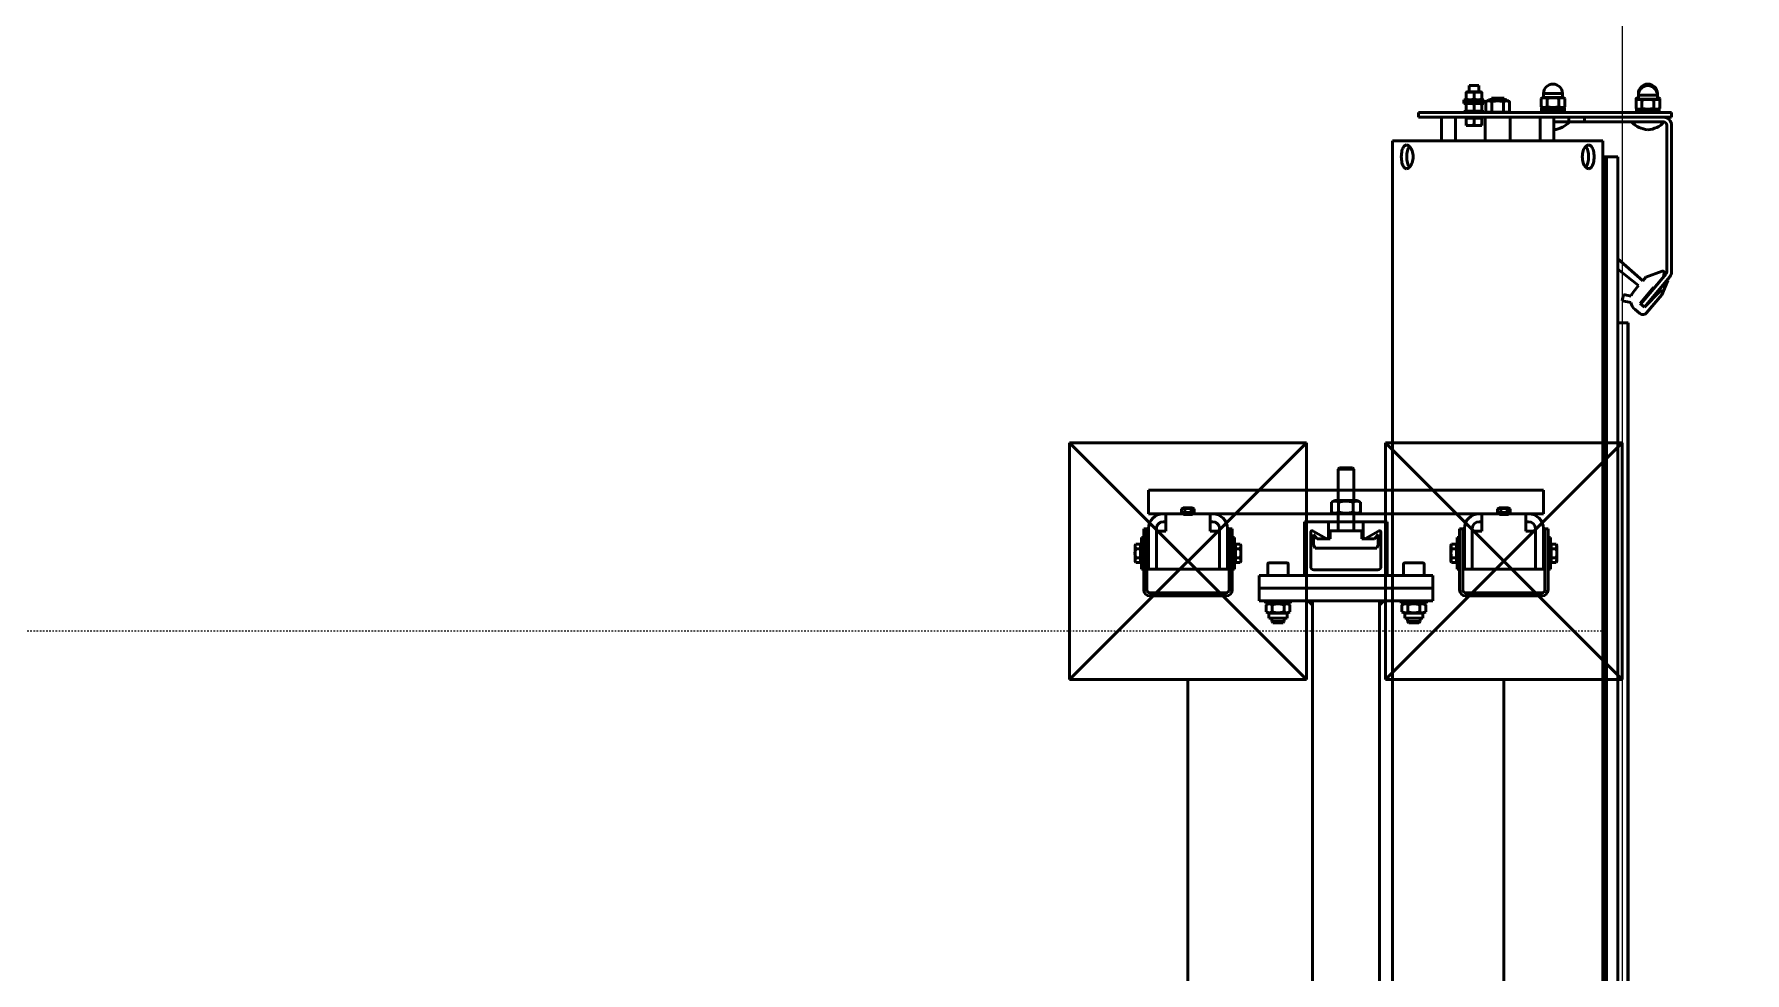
# Model space of a CAD drawing. Header units: metres. Extents: x -9891 to 773, y -8413 to 232.
# Drawn here: x -4164 to -4055.7, y -1251.6 to -1192.1 of the extents above; entities that cross this region are included whole.
import ezdxf

# ---------------------------------------------------------------- set-up
doc = ezdxf.new("R2010")
doc.units = ezdxf.units.M
doc.header["$LTSCALE"] = 0.01
doc.header["$MEASUREMENT"] = 0
doc.linetypes.add('AM_ISO09W050', pattern=[22.5, 12, -1.5, 3, -1.5, 3, -1.5])
doc.layers.get('0').update_dxf_attribs({"color": 30, "lineweight": 0})
for name, color, linetype, lineweight in [('shaft', 3, 'Continuous', 20), ('SSN_PBC-AM_0', 5, 'Continuous', 50), ('SSN_PBC-AM_11', 9, 'AM_ISO09W050', 18), ('SSN_Signalgeber-AM_0', 3, 'Continuous', 50), ('SSN_SLT-AM_0', 1, 'Continuous', 50)]:
    doc.layers.add(name, color=color, linetype=linetype, lineweight=lineweight)

# ---------------------------------------------------------------- blocks, each defined once
blk = doc.blocks.new('PBC_3190_20-017-10022_D')
at = {"layer": 'SSN_PBC-AM_11'}
blk.add_line((0, 800), (3200, 800), dxfattribs=at)
blk = doc.blocks.new('LS_Symbol')
at = {"layer": 'SSN_Signalgeber-AM_0'}
for p, q in [((0, 769), (0, -769)), ((-75, -919), (-75, -769)), ((-75, -769), (75, -769)), ((75, -769), (-75, -919)), ((75, -919), (-75, -769)), ((-75, -769), (75, -769)), ((75, -769), (75, -919)), ((-75, -919), (75, -919))]:
    blk.add_line(p, q, dxfattribs=at)
blk = doc.blocks.new('Signalgeber_31-011-00008_300_D')
at = {"layer": 'SSN_Signalgeber-AM_0'}
for p, q in [((-343.8, 133.1), (-343, 133.5)), ((-343.8, 133.1), (-343.8, 130)), ((-343.8, 130), (-342.3, 130)), ((-333, 133.5), (-343, 133.5)), ((-342.3, 130), (-333.6, 130)), ((-342.3, 130), (-342.3, 129.5)), ((-340.9, 133.1), (-340.9, 130)), ((-335.1, 133.1), (-335.1, 130)), ((-333.6, 130), (-332.2, 130)), ((-333.6, 130), (-333.6, 129.5)), ((-332.2, 133.1), (-333, 133.5)), ((-332.2, 133.1), (-332.2, 130)), ((-378, -125), (-378, 125)), ((-378, 125), (-363, 125)), ((-363, 125), (-363, -125)), ((-328, 125), (-353.7, 125)), ((-353.7, 120), (-328, 120)), ((-353.5, 128), (-314.8, 128)), ((-353.5, 126), (-353.5, 128)), ((-314.8, 126), (-353.5, 126)), ((-352, 114), (-352, 120)), ((-328, 129.5), (-348, 129.5)), ((-348, 129.5), (-348, 128)), ((-348, 128), (-328, 128)), ((-340.7, 129.5), (-342.3, 129.5)), ((-335.3, 129.5), (-340.7, 129.5)), ((-333.6, 129.5), (-335.3, 129.5)), ((-328, 128), (-328, 129.5)), ((-328, 75), (-328, 125)), ((-313, 75.8), (-313, 124.2)), ((-311, 124.2), (-311, 75.8)), ((-363, 115.7), (-363, 84.3)), ((-363, 114), (-352, 114)), ((-358, 114), (-358, 115.7)), ((-366.1, 104), (-366.7, 103)), ((-366.7, 103), (-366.7, 97.1)), ((-364.1, 104), (-366.1, 104)), ((-364.1, 102), (-366.1, 102)), ((-364.1, 98), (-366.1, 98)), ((-364.1, 104), (-363.5, 103)), ((-363.5, 96.5), (-363.5, 103.5)), ((-363, 103.5), (-363.5, 103.5)), ((-363, 103.3), (-363.5, 103.3)), ((-363.5, 103), (-363.5, 97.1)), ((-363, 102.8), (-363.5, 102.8)), ((-363, 102), (-363.5, 102)), ((-363, 101), (-363.5, 101)), ((-363, 100), (-363.5, 100)), ((-363, 99), (-363.5, 99)), ((-363, 98), (-363.5, 98)), ((-363, 96.5), (-363, 103.5)), ((-363, 101.6), (-362.6, 102)), ((-363, 101.6), (-363, 98.4)), ((-362.6, 98), (-363, 98.4)), ((-362.6, 102), (-362.6, 98)), ((-361.7, 102), (-362.6, 102)), ((-361.7, 98), (-362.6, 98)), ((-366.1, 96), (-366.7, 97.1)), ((-364.1, 96), (-366.1, 96)), ((-364.1, 96), (-363.5, 97.1)), ((-363, 97.2), (-363.5, 97.2)), ((-363, 96.7), (-363.5, 96.7)), ((-363, 96.5), (-363.5, 96.5)), ((-363, 86), (-352, 86)), ((-358, 84.3), (-358, 86)), ((-328, 80), (-353.7, 80)), ((-352, 86), (-352, 80)), ((-353.7, 75), (-328, 75)), ((-353.5, 74), (-314.8, 74)), ((-353.5, 72), (-353.5, 74)), ((-314.8, 72), (-353.5, 72)), ((-348, 70.5), (-348, 72)), ((-348, 72), (-328, 72)), ((-328, 70.5), (-348, 70.5)), ((-343.8, 66.9), (-343.8, 70)), ((-343.8, 70), (-342.3, 70)), ((-343.8, 66.9), (-343, 66.5)), ((-333, 66.5), (-343, 66.5)), ((-340.7, 70.5), (-342.3, 70.5)), ((-342.3, 70), (-342.3, 70.5)), ((-342.3, 70), (-333.6, 70)), ((-340.9, 66.9), (-340.9, 70)), ((-335.3, 70.5), (-340.7, 70.5)), ((-333.6, 70.5), (-335.3, 70.5)), ((-335.1, 66.9), (-335.1, 70)), ((-333.6, 70), (-333.6, 70.5)), ((-333.6, 70), (-332.2, 70)), ((-332.2, 66.9), (-333, 66.5)), ((-332.2, 66.9), (-332.2, 70)), ((-328, 72), (-328, 70.5)), ((-324, -55), (-324, 55)), ((-316, 55), (-324, 55)), ((-316, 55), (-316, -55)), ((-316, 55), (-308, 55)), ((-316, 55), (-316, -55)), ((-308, -55), (-308, 55)), ((-8, -55), (-8, 55)), ((-8, 55), (0, 55)), ((0, -55), (0, 55)), ((-332, 37.3), (-332, 48.7)), ((-331.2, 49.5), (-324, 49.5)), ((-324, 36.5), (-324, 49.5)), ((-308, 51), (-308, 35)), ((-306.4, 51), (-308, 51)), ((-306.4, 48.8), (-306.4, 51)), ((-305.4, 50.5), (-306.4, 48.8)), ((-306.4, 48.8), (-306.4, 37.2)), ((-305.4, 50.5), (-300.9, 50.5)), ((-305.4, 46.8), (-300.9, 46.8)), ((-300.9, 50.5), (-300, 48.8)), ((-296.9, 48.8), (-300, 48.8)), ((-300, 48.8), (-300, 37.2)), ((-296.9, 48.8), (-296.9, 37.2)), ((-296.9, 47), (-294.8, 47)), ((-294.8, 47), (-294.8, 39)), ((-294, 46.2), (-294.8, 47)), ((-294, 46.2), (-294, 39.8)), ((-24, 43.2), (-23.2, 44)), ((-23.2, 44), (-23.2, 36)), ((-19.1, 44), (-23.2, 44)), ((-19.1, 45.8), (-16, 45.8)), ((-19.1, 45.8), (-19.1, 34.2)), ((-15.1, 47.5), (-16, 45.8)), ((-16, 45.8), (-16, 34.2)), ((-10.6, 47.5), (-15.1, 47.5)), ((-10.6, 43.8), (-15.1, 43.8)), ((-10.6, 47.5), (-9.6, 45.8)), ((-9.6, 45.8), (-9.6, 48)), ((-9.6, 48), (-8, 48)), ((-9.6, 45.8), (-9.6, 34.2)), ((-8, 48), (-8, 32)), ((1, 44), (0, 44)), ((4.7, 47.6), (1, 44)), ((1, 44), (1, 36)), ((4.7, 47.6), (4.7, 32.4)), ((4.7, 47.6), (6, 47.6)), ((6, 47.6), (6, 32.4)), ((-331.2, 36.5), (-324, 36.5)), ((-308, 35), (-306.4, 35)), ((-306.4, 35), (-306.4, 37.2)), ((-305.4, 35.5), (-306.4, 37.2)), ((-305.4, 39.2), (-300.9, 39.2)), ((-305.4, 35.5), (-300.9, 35.5)), ((-300.9, 35.5), (-300, 37.2)), ((-296.9, 37.2), (-300, 37.2)), ((-296.9, 39), (-294.8, 39)), ((-294.8, 39), (-294, 39.8)), ((-24, 43.2), (-24, 36.8)), ((-23.2, 36), (-24, 36.8)), ((-19.1, 36), (-23.2, 36)), ((-19.1, 34.2), (-16, 34.2)), ((-15.1, 32.5), (-16, 34.2)), ((-10.6, 36.2), (-15.1, 36.2)), ((-10.6, 32.5), (-15.1, 32.5)), ((-10.6, 32.5), (-9.6, 34.2)), ((-9.6, 32), (-9.6, 34.2)), ((1, 36), (0, 36)), ((4.7, 32.4), (1, 36)), ((-358, 25), (-363, 25)), ((-363, 25), (-363, -25)), ((-324, 26.3), (-358, 26.3)), ((-358, 26.3), (-358, 11)), ((-358, -25), (-358, 25)), ((-351.3, 22.3), (-329.5, 22.3)), ((-8, 32), (-9.6, 32)), ((0, 24), (-8, 24)), ((6, 32.4), (4.7, 32.4)), ((-358, 11), (-348.2, 11)), ((-347.4, 12.5), (-352.1, 20.8)), ((-343.3, 20.5), (-350, 20.5)), ((-350, 20.5), (-347.2, 18.2)), ((-347.2, 18.2), (-347.2, 10)), ((-341.2, 19.5), (-343.3, 20.5)), ((-341.2, 19.5), (-341.2, 0)), ((-327.5, 20.3), (-327.5, -20.2)), ((-308, 21.2), (-8, 21.2)), ((-391.3, 5), (-392.2, 4.1)), ((-392.2, 4.1), (-392.2, -4.1)), ((-391.3, 5), (-391.3, -5)), ((-391.3, 5), (-371.4, 5)), ((-370.3, 9.2), (-371.4, 7.3)), ((-371.4, -7.3), (-371.4, 7.3)), ((-364.1, 9.2), (-370.3, 9.2)), ((-364.1, 4.6), (-370.3, 4.6)), ((-364.1, 9.2), (-363, 7.3)), ((-363, -7.3), (-363, 7.3)), ((-363, 5), (-352.2, 5)), ((-347.2, 10), (-352.2, 10)), ((-352.2, 10), (-352.2, 0)), ((-352.2, -10), (-352.2, 0)), ((-341.2, -19.5), (-341.2, 0)), ((-391.3, -5), (-392.2, -4.1)), ((-371.4, -5), (-391.3, -5)), ((-370.3, -9.2), (-371.4, -7.3)), ((-364.1, -4.6), (-370.3, -4.6)), ((-364.1, -9.2), (-370.3, -9.2)), ((-364.1, -9.2), (-363, -7.3)), ((-352.2, -5), (-363, -5)), ((-352.2, -10), (-347.2, -10)), ((-347.2, -18.2), (-347.2, -10)), ((-348.2, -11), (-358, -11)), ((-358, -11), (-358, -26.2)), ((-352.1, -20.7), (-347.4, -12.5)), ((-350, -20.5), (-347.2, -18.2)), ((-350, -20.5), (-343.3, -20.5)), ((-341.2, -19.5), (-343.3, -20.5)), ((-308, -21.2), (-8, -21.2)), ((-363, -25), (-358, -25)), ((-358, -26.2), (-324, -26.2)), ((-329.5, -22.2), (-351.3, -22.2)), ((-9.6, -34.2), (-9.6, -32)), ((-9.6, -32), (-8, -32)), ((-8, -24), (0, -24)), ((-8, -32), (-8, -48)), ((4.7, -32.4), (1, -36)), ((4.7, -32.4), (4.7, -47.6)), ((4.7, -32.4), (6, -32.4)), ((6, -32.4), (6, -47.6)), ((-332, -48.7), (-332, -37.3)), ((-331.2, -36.5), (-324, -36.5)), ((-324, -49.5), (-324, -36.5)), ((-308, -35), (-308, -51)), ((-306.4, -35), (-308, -35)), ((-306.4, -37.2), (-306.4, -35)), ((-305.4, -35.5), (-306.4, -37.2)), ((-306.4, -37.2), (-306.4, -48.8)), ((-305.4, -35.5), (-300.9, -35.5)), ((-305.4, -39.2), (-300.9, -39.2)), ((-300.9, -35.5), (-300, -37.2)), ((-296.9, -37.2), (-300, -37.2)), ((-300, -37.2), (-300, -48.8)), ((-296.9, -37.2), (-296.9, -48.8)), ((-296.9, -39), (-294.8, -39)), ((-294.8, -39), (-294.8, -47)), ((-294, -39.8), (-294.8, -39)), ((-294, -39.8), (-294, -46.2)), ((-24, -36.8), (-23.2, -36)), ((-24, -36.8), (-24, -43.2)), ((-23.2, -44), (-24, -43.2)), ((-23.2, -36), (-23.2, -44)), ((-19.1, -36), (-23.2, -36)), ((-19.1, -34.2), (-16, -34.2)), ((-19.1, -34.2), (-19.1, -45.8)), ((-15.1, -32.5), (-16, -34.2)), ((-16, -34.2), (-16, -45.8)), ((-10.6, -32.5), (-15.1, -32.5)), ((-10.6, -36.2), (-15.1, -36.2)), ((-10.6, -32.5), (-9.6, -34.2)), ((-9.6, -34.2), (-9.6, -45.8)), ((1, -36), (0, -36)), ((1, -36), (1, -44)), ((-331.2, -49.5), (-324, -49.5)), ((-308, -51), (-306.4, -51)), ((-306.4, -51), (-306.4, -48.8)), ((-305.4, -50.5), (-306.4, -48.8)), ((-305.4, -46.8), (-300.9, -46.8)), ((-305.4, -50.5), (-300.9, -50.5)), ((-300.9, -50.5), (-300, -48.8)), ((-296.9, -48.8), (-300, -48.8)), ((-296.9, -47), (-294.8, -47)), ((-294.8, -47), (-294, -46.2)), ((-19.1, -44), (-23.2, -44)), ((-19.1, -45.8), (-16, -45.8)), ((-15.1, -47.5), (-16, -45.8)), ((-10.6, -43.8), (-15.1, -43.8)), ((-10.6, -47.5), (-15.1, -47.5)), ((-10.6, -47.5), (-9.6, -45.8)), ((-9.6, -48), (-9.6, -45.8)), ((-8, -48), (-9.6, -48)), ((1, -44), (0, -44)), ((4.7, -47.6), (1, -44)), ((6, -47.6), (4.7, -47.6)), ((-316, -55), (-324, -55)), ((-316, -55), (-308, -55)), ((-8, -55), (0, -55)), ((-328, -75), (-353.7, -75)), ((-353.5, -72), (-314.8, -72)), ((-353.5, -74), (-353.5, -72)), ((-314.8, -74), (-353.5, -74)), ((-328, -70.5), (-348, -70.5)), ((-348, -70.5), (-348, -72)), ((-348, -72), (-328, -72)), ((-343.8, -66.9), (-343, -66.5)), ((-343.8, -66.9), (-343.8, -70)), ((-343.8, -70), (-342.3, -70)), ((-333, -66.5), (-343, -66.5)), ((-342.3, -70), (-333.6, -70)), ((-342.3, -70), (-342.3, -70.5)), ((-340.7, -70.5), (-342.3, -70.5)), ((-340.9, -66.9), (-340.9, -70)), ((-335.3, -70.5), (-340.7, -70.5)), ((-333.6, -70.5), (-335.3, -70.5)), ((-335.1, -66.9), (-335.1, -70)), ((-333.6, -70), (-332.2, -70)), ((-333.6, -70), (-333.6, -70.5)), ((-332.2, -66.9), (-333, -66.5)), ((-332.2, -66.9), (-332.2, -70)), ((-328, -72), (-328, -70.5)), ((-328, -125), (-328, -75)), ((-313, -124.2), (-313, -75.8)), ((-311, -75.8), (-311, -124.2)), ((-363, -84.3), (-363, -115.7)), ((-363, -86), (-352, -86)), ((-358, -86), (-358, -84.3)), ((-353.7, -80), (-328, -80)), ((-352, -86), (-352, -80)), ((-366.1, -96), (-366.7, -97)), ((-366.7, -97), (-366.7, -102.9)), ((-364.1, -96), (-366.1, -96)), ((-364.1, -96), (-363.5, -97)), ((-363.5, -103.5), (-363.5, -96.5)), ((-363, -96.5), (-363.5, -96.5)), ((-363, -96.7), (-363.5, -96.7)), ((-363.5, -97), (-363.5, -102.9)), ((-363, -97.2), (-363.5, -97.2)), ((-363, -103.5), (-363, -96.5)), ((-366.1, -104), (-366.7, -102.9)), ((-364.1, -98), (-366.1, -98)), ((-364.1, -102), (-366.1, -102)), ((-364.1, -104), (-366.1, -104)), ((-364.1, -104), (-363.5, -102.9)), ((-363, -98), (-363.5, -98)), ((-363, -99), (-363.5, -99)), ((-363, -100), (-363.5, -100)), ((-363, -101), (-363.5, -101)), ((-363, -102), (-363.5, -102)), ((-363, -102.8), (-363.5, -102.8)), ((-363, -103.3), (-363.5, -103.3)), ((-363, -103.5), (-363.5, -103.5)), ((-363, -98.4), (-362.6, -98)), ((-363, -98.4), (-363, -101.6)), ((-362.6, -102), (-363, -101.6)), ((-362.6, -98), (-362.6, -102)), ((-361.7, -98), (-362.6, -98)), ((-361.7, -102), (-362.6, -102)), ((-363, -114), (-352, -114)), ((-358, -115.7), (-358, -114)), ((-352, -114), (-352, -120)), ((-378, -125), (-363, -125)), ((-328, -120), (-353.7, -120)), ((-353.7, -125), (-328, -125)), ((-353.5, -126), (-314.8, -126)), ((-353.5, -128), (-353.5, -126)), ((-314.8, -128), (-353.5, -128)), ((-348, -129.5), (-348, -128)), ((-348, -128), (-328, -128)), ((-328, -129.5), (-348, -129.5)), ((-340.7, -129.5), (-342.3, -129.5)), ((-342.3, -130), (-342.3, -129.5)), ((-335.3, -129.5), (-340.7, -129.5)), ((-333.6, -129.5), (-335.3, -129.5)), ((-333.6, -130), (-333.6, -129.5)), ((-328, -128), (-328, -129.5)), ((-343.8, -133.1), (-343.8, -130)), ((-343.8, -130), (-342.3, -130)), ((-343.8, -133.1), (-343, -133.5)), ((-333, -133.5), (-343, -133.5)), ((-342.3, -130), (-333.6, -130)), ((-340.9, -133.1), (-340.9, -130)), ((-335.1, -133.1), (-335.1, -130)), ((-333.6, -130), (-332.2, -130)), ((-332.2, -133.1), (-333, -133.5)), ((-332.2, -133.1), (-332.2, -130))]:
    blk.add_line(p, q, dxfattribs=at)
for centre, radius, start, end in [((-342.3, 130.9), 2.55, 55.5531, 115.5531), ((-338, 124), 9.55, 72.3875, 107.6125), ((-333.7, 130.9), 2.55, 64.4469, 124.4469), ((-353.7, 115.7), 9.3, 90, 180), ((-353.7, 115.7), 4.3, 90, 180), ((-314.8, 124.2), 3.8, 0, 90), ((-314.8, 124.2), 1.8, 0, 90), ((-364.6, 103), 1.79, 154.4385, 214.4385), ((-359.7, 100), 6.68, 162.383, 197.617), ((-364.6, 97), 1.79, 145.5615, 205.5615), ((-365.6, 103), 1.79, 325.5615, 25.5615), ((-370.5, 100), 6.68, 342.383, 17.617), ((-365.6, 97), 1.79, 334.4385, 34.4385), ((-353.7, 84.3), 9.3, 180, 270), ((-353.7, 84.3), 4.3, 180, 270), ((-342.3, 69.1), 2.55, 244.4469, 304.4469), ((-338, 76), 9.55, 252.3875, 287.6125), ((-333.7, 69.1), 2.55, 235.5531, 295.5531), ((-314.8, 75.8), 1.8, 270, 0), ((-314.8, 75.8), 3.8, 270, 0), ((-331.2, 48.7), 0.8, 90, 180), ((-302.7, 48.6), 3.32, 154.4385, 214.4385), ((-293.6, 43), 12.4, 162.383, 197.617), ((-303.7, 48.6), 3.32, 325.5615, 25.5615), ((-312.8, 43), 12.4, 342.383, 17.617), ((-331.2, 37.3), 0.8, 180, 270), ((-302.7, 37.4), 3.32, 145.5615, 205.5615), ((-303.7, 37.4), 3.32, 334.4385, 34.4385), ((-351.3, 21.3), 1, 90, 210), ((-329.5, 20.3), 2, 0, 90), ((-348.2, 12), 1, 270, 30), ((-366.9, 6.9), 4.08, 154.4385, 214.4385), ((-355.7, 0), 15.3, 162.383, 197.617), ((-367.5, 6.9), 4.08, 325.5615, 25.5615), ((-378.7, 0), 15.3, 342.383, 17.617), ((-366.9, -6.9), 4.08, 145.5615, 205.5615), ((-367.5, -6.9), 4.08, 334.4385, 34.4385), ((-351.3, -21.2), 1, 150, 270), ((-348.2, -12), 1, 330, 90), ((-329.5, -20.2), 2, 270, 0), ((-331.2, -37.3), 0.8, 90, 180), ((-302.7, -37.4), 3.32, 154.4385, 214.4385), ((-293.6, -43), 12.4, 162.383, 197.617), ((-303.7, -37.4), 3.32, 325.5615, 25.5615), ((-312.8, -43), 12.4, 342.383, 17.617), ((-331.2, -48.7), 0.8, 180, 270), ((-302.7, -48.6), 3.32, 145.5615, 205.5615), ((-303.7, -48.6), 3.32, 334.4385, 34.4385), ((-353.7, -84.3), 9.3, 90, 180), ((-342.3, -69.1), 2.55, 55.5531, 115.5531), ((-338, -76), 9.55, 72.3875, 107.6125), ((-333.7, -69.1), 2.55, 64.4469, 124.4469), ((-314.8, -75.8), 3.8, 0, 90), ((-314.8, -75.8), 1.8, 0, 90), ((-353.7, -84.3), 4.3, 90, 180), ((-364.6, -97), 1.79, 154.4385, 214.4385), ((-365.6, -97), 1.79, 325.5615, 25.5615), ((-359.7, -100), 6.68, 162.383, 197.617), ((-364.6, -103), 1.79, 145.5615, 205.5615), ((-370.5, -100), 6.68, 342.383, 17.617), ((-365.6, -103), 1.79, 334.4385, 34.4385), ((-353.7, -115.7), 9.3, 180, 270), ((-353.7, -115.7), 4.3, 180, 270), ((-314.8, -124.2), 1.8, 270, 0), ((-314.8, -124.2), 3.8, 270, 0), ((-342.3, -130.9), 2.55, 244.4469, 304.4469), ((-338, -124), 9.55, 252.3875, 287.6125), ((-333.7, -130.9), 2.55, 235.5531, 295.5531)]:
    blk.add_arc(centre, radius, start, end, dxfattribs=at)
at = {"layer": 'SSN_Signalgeber-AM_0', "extrusion": (0, 0, -1)}
for centre, radius, start, end in [((12.3, 45.6), 3.32, 325.5615, 25.5615), ((3.2, 40), 12.4, 342.383, 17.617), ((13.3, 45.6), 3.32, 154.4385, 214.4385), ((22.4, 40), 12.4, 162.383, 197.617), ((12.3, 34.4), 3.32, 334.4385, 34.4385), ((13.3, 34.4), 3.32, 145.5615, 205.5615), ((12.3, -34.4), 3.32, 325.5615, 25.5615), ((3.2, -40), 12.4, 342.383, 17.617), ((13.3, -34.4), 3.32, 154.4385, 214.4385), ((22.4, -40), 12.4, 162.383, 197.617), ((12.3, -45.6), 3.32, 334.4385, 34.4385), ((13.3, -45.6), 3.32, 145.5615, 205.5615)]:
    blk.add_arc(centre, radius, start, end, dxfattribs=at)
at = {"layer": 'SSN_Signalgeber-AM_0'}
for points in [[(-308, 21.2), (-303.8, 21.2), (-308, 25.4)], [(-8, 21.2), (-8, 25.4), (-12.2, 21.2)], [(-308, -21.2), (-308, -25.4), (-303.8, -21.2)], [(-8, -21.2), (-12.2, -21.2), (-8, -25.4)]]:
    blk.add_solid(points, dxfattribs=at)
blk = doc.blocks.new('TOR DS')
at = {"layer": 'SSN_SLT-AM_0'}
for p, q in [((-1110.1, 135.5), (1110.1, 135.5)), ((1110.1, 135.5), (1110.1, 2.3)), ((1125.1, 13.9), (1125.1, 119)), ((1128.1, 119), (1125.1, 119)), ((1128.1, -41.2), (1128.1, 119)), ((1125.1, 104.5), (1110.1, 104.5)), ((1125.1, 95.7), (1110.1, 95.7)), ((1119.8, 88.7), (1119.9, 88.9)), ((1119.8, 88.7), (1119.8, 79.1)), ((1119.9, 88.9), (1124.6, 88.9)), ((1124.6, 78.9), (1124.6, 88.9)), ((1124.6, 88.4), (1125.1, 88.4)), ((1128.1, 90.3), (1128.8, 90.3)), ((1128.8, 90.3), (1128.8, 87.1)), ((1128.8, 90.3), (1128.8, 77.6)), ((1128.9, 88.9), (1128.8, 88.7)), ((1128.8, 79.1), (1128.8, 88.7)), ((1133.8, 88.9), (1128.9, 88.9)), ((1133.9, 90.3), (1133.8, 87.1)), ((1133.8, 88.7), (1133.8, 88.9)), ((1133.8, 79.1), (1133.8, 88.7)), ((1133.9, 90.3), (1133.9, 77.6)), ((1134.6, 90.3), (1133.9, 90.3)), ((1134.6, 90.3), (1134.6, 77.6)), ((1134.7, 90.3), (1134.6, 87.1)), ((1134.7, 90.3), (1134.7, 77.6)), ((1135.4, 90.3), (1134.7, 90.3)), ((1135.4, 90.3), (1135.4, 77.6)), ((1135.4, 90.3), (1135.4, 77.6)), ((1135.4, 90.3), (1135.4, 87.1)), ((1136.1, 90.3), (1135.4, 90.3)), ((1136.1, 90.3), (1136.1, 77.6)), ((1136.2, 88.9), (1136.1, 88.7)), ((1141, 88.9), (1136.2, 88.9)), ((1141.1, 88.7), (1141, 88.9)), ((1141.1, 79.1), (1141.1, 88.7)), ((1141.1, 86.9), (1145.1, 86.9)), ((1145.1, 86.9), (1145.1, 80.9)), ((1125.1, 76.8), (1110.1, 76.8)), ((1119.8, 79.1), (1119.9, 78.9)), ((1124.6, 78.9), (1119.9, 78.9)), ((1120.1, 83.9), (1124.6, 83.9)), ((1124.6, 79.5), (1125.1, 79.5)), ((1128.1, 77.6), (1128.8, 77.6)), ((1128.1, 74.9), (1128.6, 76.4)), ((1135, 76.4), (1128.6, 76.4)), ((1128.8, 77.6), (1128.8, 80.7)), ((1128.9, 78.9), (1128.8, 79.1)), ((1133.8, 78.9), (1128.9, 78.9)), ((1133.5, 83.9), (1129.2, 83.9)), ((1133.9, 77.6), (1133.8, 80.7)), ((1133.8, 79.1), (1133.8, 78.9)), ((1134.6, 77.6), (1133.9, 77.6)), ((1134.7, 77.6), (1134.6, 80.7)), ((1135.4, 77.6), (1134.7, 77.6)), ((1135, 76.4), (1135.4, 75.4)), ((1135.4, 77.6), (1135.4, 80.7)), ((1136.1, 77.6), (1135.4, 77.6)), ((1136.2, 78.9), (1136.1, 79.1)), ((1141, 78.9), (1136.2, 78.9)), ((1140.7, 83.9), (1136.5, 83.9)), ((1141.1, 79.1), (1141, 78.9)), ((1141.1, 80.9), (1145.1, 80.9)), ((1128.6, 72.8), (1128.6, 72.7)), ((1135, 72.7), (1128.6, 72.7)), ((1135, 65.2), (1128.6, 65.2)), ((1135.4, 75.4), (1135.4, 62.4)), ((1136.1, 74.7), (1136.1, 63.1)), ((1136.1, 72.9), (1137.1, 72.9)), ((1137.1, 72.9), (1137.1, 64.9)), ((1125.1, 61), (1110.1, 61)), ((1128.1, 62.9), (1128.6, 61.4)), ((1135, 61.4), (1128.6, 61.4)), ((1135, 61.4), (1135.4, 62.4)), ((1136.1, 64.9), (1137.1, 64.9)), ((1125.1, 42.1), (1110.1, 42.1)), ((1125.1, 33.4), (1110.1, 33.4)), ((1122.1, 33.4), (1122.1, -36.2)), ((1128.1, 37.9), (1129.1, 37.9)), ((1129.1, 26.7), (1129.1, 41.1)), ((1131.1, 41.1), (1129.1, 41.1)), ((1131.6, 41.4), (1131.1, 39.9)), ((1131.1, 26.7), (1131.1, 41.1)), ((1131.6, 41.4), (1137, 41.4)), ((1131.6, 37.6), (1137, 37.6)), ((1137.6, 39.9), (1137, 41.4)), ((1137, 37.6), (1137.1, 37.8)), ((1137.6, 27.9), (1137.6, 39.9)), ((1140.1, 39.9), (1137.6, 39.9)), ((1140.1, 27.9), (1140.1, 39.9)), ((1122.1, 23.9), (1125.1, 23.9)), ((1128.1, 29.9), (1129.1, 29.9)), ((1131.1, 26.7), (1129.1, 26.7)), ((1131.6, 26.4), (1131.1, 27.9)), ((1131.6, 30), (1131.6, 30.1)), ((1131.6, 30.1), (1137, 30.1)), ((1131.6, 26.4), (1137, 26.4)), ((1137.6, 27.9), (1137, 26.4)), ((1140.1, 27.9), (1137.6, 27.9)), ((1122.1, 13.9), (1125.1, 13.9)), ((1125.1, -36.2), (1125.1, 13.9)), ((-1110.1, 2.3), (1110.1, 2.3)), ((-1100.1, 1.6), (1100.1, 1.6)), ((1100.1, 2.3), (1100.1, 1.6)), ((1100.1, 1.6), (1100.1, -7.2)), ((1100.1, 0), (-1100.1, 0)), ((1100.1, -7.2), (-1100.1, -7.2)), ((994.9, -13.7), (994.9, -7.2)), ((1007.9, -15.4), (1008.8, -10)), ((1008.8, -10), (1012.8, -10.7)), ((1012.8, -10.7), (1011.9, -15.6)), ((1018.5, -20.3), (1029, -7.2)), ((1035.4, -7.2), (1021.5, -22.9)), ((994.9, -13.6), (-994.9, -13.6)), ((994.9, -13.7), (-994.9, -13.7)), ((1000.8, -21.2), (1003.4, -18.1)), ((1004.9, -24), (1007.2, -21.3)), ((1007.2, -21.3), (1017.2, -29.7)), ((1014.6, -17.1), (1018.5, -20.3)), ((1130.5, -18.9), (1128.1, -18.9)), ((1130.6, -18.7), (1130.1, -20.2)), ((1130.1, -33.4), (1130.1, -18.9)), ((1130.6, -18.7), (1137, -18.7)), ((1136.6, -20.2), (1136, -18.7)), ((1136.6, -32.2), (1136.6, -20.2)), ((1139.1, -20.2), (1136.6, -20.2)), ((1137.6, -20.2), (1137, -18.7)), ((1137.6, -20.2), (1137.6, -20.2)), ((1140.1, -20.2), (1137.6, -20.2)), ((1139.1, -32.2), (1139.1, -20.2)), ((1140.1, -20.3), (1140.1, -20.2)), ((1012.7, -35), (1001.2, -25.4)), ((1014.9, -34), (1004.9, -24)), ((1004.9, -24), (1024.1, -40)), ((1006.9, -21.7), (1026, -37.7)), ((1017.2, -29.7), (1016.8, -30.1)), ((1021.5, -22.9), (1023.8, -24.8)), ((1023.8, -24.8), (1027.6, -35.2)), ((1130.6, -33.7), (1130.1, -32.2)), ((1130.6, -22.4), (1136, -22.4)), ((1130.6, -30.1), (1130.6, -29.9)), ((1130.6, -29.9), (1136, -29.9)), ((1136, -22.4), (1136.1, -22.3)), ((1136.1, -30.1), (1136, -29.9)), ((1136.6, -32.2), (1136, -33.7)), ((1139.1, -32.2), (1136.6, -32.2)), ((1137.6, -32.2), (1137, -33.7)), ((1137.6, -32.2), (1137.6, -32.2)), ((1140.1, -32.2), (1137.6, -32.2)), ((1140.1, -32.2), (1140.1, -32.1)), ((1021.8, -38.8), (1012.7, -35)), ((1016.1, -33.9), (1016.1, -33.9)), ((1017, -34.1), (1016.1, -33.9)), ((1024, -36), (1026.5, -36.5)), ((1027.3, -38.2), (1120.1, -38.2)), ((1027.3, -41.2), (1120.1, -41.2)), ((1125.1, -41.2), (1125.1, -36.2)), ((1128.1, -41.2), (1125.1, -41.2)), ((1130.5, -33.4), (1128.1, -33.4)), ((1130.6, -33.7), (1137, -33.7))]:
    blk.add_line(p, q, dxfattribs=at)
for points in [[(1092.5, 126.6), (1092.6, 127.1), (1092.8, 127.5), (1093.1, 127.9), (1093.5, 128.3), (1094.1, 128.7), (1094.7, 129), (1095.5, 129.3), (1096.3, 129.5), (1097.2, 129.7), (1098.1, 129.8), (1099.1, 129.9), (1100, 130), (1101, 129.9), (1102, 129.8), (1102.9, 129.7), (1103.8, 129.5), (1104.6, 129.3), (1105.3, 129), (1106, 128.7), (1106.6, 128.3), (1107, 127.9), (1107.3, 127.5), (1107.5, 127.1), (1107.6, 126.6)], [(1097.2, 122.8), (1096.3, 123), (1095.5, 123.4), (1094.8, 123.7), (1094.1, 124.1), (1093.5, 124.6), (1093.1, 125.1), (1092.8, 125.6), (1092.6, 126.1), (1092.5, 126.6)], [(1097.2, 126.2), (1096.3, 126.1), (1095.5, 125.8), (1094.7, 125.6), (1094.1, 125.2), (1093.5, 124.9), (1093.4, 124.8)], [(1102.9, 126.2), (1102, 126.4), (1101, 126.4), (1100, 126.5), (1099.1, 126.4), (1098.1, 126.4), (1097.2, 126.2)], [(1102.9, 122.8), (1102, 122.6), (1101, 122.5), (1100.1, 122.4), (1099.1, 122.5), (1098.1, 122.6), (1097.2, 122.8)], [(1107.6, 126.6), (1107.5, 126.1), (1107.3, 125.6), (1107, 125.1), (1106.6, 124.6), (1106, 124.1), (1105.4, 123.7), (1104.6, 123.4), (1103.8, 123), (1102.9, 122.8)], [(1106.7, 124.7), (1106.6, 124.9), (1106, 125.2), (1105.3, 125.6), (1104.6, 125.8), (1103.8, 126.1), (1102.9, 126.2)], [(1120.1, 88.9), (1120.1, 88.7), (1120.1, 88.5), (1120, 88.3), (1120, 88.1), (1120, 87.9), (1119.9, 87.7), (1119.9, 87.5), (1119.9, 87.3), (1119.9, 87.1), (1119.9, 86.8), (1119.9, 86.6), (1119.9, 86.4), (1119.9, 86.2), (1119.9, 86), (1119.9, 85.8), (1119.9, 85.6), (1119.9, 85.4), (1119.9, 85.2), (1120, 85), (1120, 84.8), (1120, 84.6), (1120.1, 84.4), (1120.1, 84.1), (1120.1, 83.9)], [(1129.2, 83.9), (1129.2, 84.1), (1129.1, 84.3), (1129.1, 84.5), (1129.1, 84.7), (1129, 84.9), (1129, 85.1), (1129, 85.2), (1129, 85.4), (1129, 85.6), (1128.9, 85.8), (1128.9, 86), (1128.9, 86.2), (1128.9, 86.3), (1128.9, 86.5), (1128.9, 86.7), (1128.9, 86.9), (1128.9, 87.1), (1129, 87.3), (1129, 87.4), (1129, 87.6), (1129, 87.8), (1129, 88), (1129.1, 88.2), (1129.1, 88.4), (1129.1, 88.6), (1129.2, 88.7), (1129.2, 88.9)], [(1133.5, 83.9), (1133.5, 84.1), (1133.6, 84.3), (1133.6, 84.5), (1133.6, 84.7), (1133.6, 84.9), (1133.7, 85.1), (1133.7, 85.2), (1133.7, 85.4), (1133.7, 85.6), (1133.7, 85.8), (1133.7, 86), (1133.8, 86.2), (1133.8, 86.3), (1133.8, 86.5), (1133.8, 86.7), (1133.7, 86.9), (1133.7, 87.1), (1133.7, 87.3), (1133.7, 87.4), (1133.7, 87.6), (1133.7, 87.8), (1133.6, 88), (1133.6, 88.2), (1133.6, 88.4), (1133.6, 88.6), (1133.5, 88.7), (1133.5, 88.9)], [(1136.5, 83.9), (1136.4, 84.1), (1136.4, 84.3), (1136.4, 84.5), (1136.3, 84.7), (1136.3, 84.9), (1136.3, 85.1), (1136.3, 85.2), (1136.2, 85.4), (1136.2, 85.6), (1136.2, 85.8), (1136.2, 86), (1136.2, 86.2), (1136.2, 86.3), (1136.2, 86.5), (1136.2, 86.7), (1136.2, 86.9), (1136.2, 87.1), (1136.2, 87.3), (1136.2, 87.4), (1136.3, 87.6), (1136.3, 87.8), (1136.3, 88), (1136.3, 88.2), (1136.4, 88.4), (1136.4, 88.6), (1136.4, 88.7), (1136.5, 88.9)], [(1140.7, 83.9), (1140.8, 84.1), (1140.8, 84.3), (1140.9, 84.5), (1140.9, 84.7), (1140.9, 84.9), (1140.9, 85.1), (1141, 85.2), (1141, 85.4), (1141, 85.6), (1141, 85.8), (1141, 86), (1141, 86.2), (1141, 86.3), (1141, 86.5), (1141, 86.7), (1141, 86.9), (1141, 87.1), (1141, 87.3), (1141, 87.4), (1141, 87.6), (1140.9, 87.8), (1140.9, 88), (1140.9, 88.2), (1140.9, 88.4), (1140.8, 88.6), (1140.8, 88.7), (1140.7, 88.9)], [(1120.1, 83.9), (1120.1, 83.7), (1120.1, 83.5), (1120, 83.3), (1120, 83.1), (1120, 82.9), (1119.9, 82.7), (1119.9, 82.5), (1119.9, 82.3), (1119.9, 82), (1119.9, 81.8), (1119.9, 81.6), (1119.9, 81.4), (1119.9, 81.2), (1119.9, 81), (1119.9, 80.8), (1119.9, 80.6), (1119.9, 80.4), (1119.9, 80.2), (1120, 80), (1120, 79.8), (1120, 79.6), (1120.1, 79.4), (1120.1, 79.1), (1120.1, 78.9)], [(1128.6, 76.4), (1128.6, 76.3), (1128.5, 76.1), (1128.5, 76), (1128.4, 75.9), (1128.4, 75.7), (1128.4, 75.6), (1128.3, 75.4), (1128.3, 75.3), (1128.3, 75.2), (1128.3, 75), (1128.3, 74.9), (1128.3, 74.8), (1128.3, 74.6), (1128.3, 74.5), (1128.3, 74.3), (1128.3, 74.2), (1128.3, 74.1), (1128.3, 73.9), (1128.3, 73.8), (1128.3, 73.7), (1128.4, 73.5), (1128.4, 73.4), (1128.4, 73.2), (1128.5, 73.1), (1128.5, 73), (1128.6, 72.8)], [(1129.2, 78.9), (1129.2, 79.1), (1129.1, 79.3), (1129.1, 79.5), (1129.1, 79.7), (1129, 79.9), (1129, 80), (1129, 80.2), (1129, 80.4), (1129, 80.6), (1128.9, 80.8), (1128.9, 81), (1128.9, 81.1), (1128.9, 81.3), (1128.9, 81.5), (1128.9, 81.7), (1128.9, 81.9), (1128.9, 82.1), (1129, 82.3), (1129, 82.4), (1129, 82.6), (1129, 82.8), (1129, 83), (1129.1, 83.2), (1129.1, 83.4), (1129.1, 83.5), (1129.2, 83.7), (1129.2, 83.9)], [(1133.5, 78.9), (1133.5, 79.1), (1133.6, 79.3), (1133.6, 79.5), (1133.6, 79.7), (1133.6, 79.9), (1133.7, 80), (1133.7, 80.2), (1133.7, 80.4), (1133.7, 80.6), (1133.7, 80.8), (1133.7, 81), (1133.8, 81.1), (1133.8, 81.3), (1133.8, 81.5), (1133.8, 81.7), (1133.7, 81.9), (1133.7, 82.1), (1133.7, 82.3), (1133.7, 82.4), (1133.7, 82.6), (1133.7, 82.8), (1133.6, 83), (1133.6, 83.2), (1133.6, 83.4), (1133.6, 83.5), (1133.5, 83.7), (1133.5, 83.9)], [(1135, 76.4), (1135.1, 76.3), (1135.1, 76.1), (1135.2, 76), (1135.2, 75.8), (1135.2, 75.7), (1135.3, 75.5), (1135.3, 75.4), (1135.3, 75.3), (1135.4, 75.1), (1135.4, 75), (1135.4, 74.8), (1135.4, 74.7)], [(1136.5, 78.9), (1136.4, 79.1), (1136.4, 79.3), (1136.4, 79.5), (1136.3, 79.7), (1136.3, 79.9), (1136.3, 80), (1136.3, 80.2), (1136.2, 80.4), (1136.2, 80.6), (1136.2, 80.8), (1136.2, 81), (1136.2, 81.1), (1136.2, 81.3), (1136.2, 81.5), (1136.2, 81.7), (1136.2, 81.9), (1136.2, 82.1), (1136.2, 82.3), (1136.2, 82.4), (1136.3, 82.6), (1136.3, 82.8), (1136.3, 83), (1136.3, 83.2), (1136.4, 83.4), (1136.4, 83.5), (1136.4, 83.7), (1136.5, 83.9)], [(1140.7, 78.9), (1140.8, 79.1), (1140.8, 79.3), (1140.9, 79.5), (1140.9, 79.7), (1140.9, 79.9), (1140.9, 80), (1141, 80.2), (1141, 80.4), (1141, 80.6), (1141, 80.8), (1141, 81), (1141, 81.1), (1141, 81.3), (1141, 81.5), (1141, 81.7), (1141, 81.9), (1141, 82.1), (1141, 82.3), (1141, 82.4), (1141, 82.6), (1140.9, 82.8), (1140.9, 83), (1140.9, 83.2), (1140.9, 83.4), (1140.8, 83.5), (1140.8, 83.7), (1140.7, 83.9)], [(1128.6, 72.7), (1128.6, 72.4), (1128.5, 72.1), (1128.5, 71.8), (1128.4, 71.5), (1128.4, 71.3), (1128.4, 71), (1128.3, 70.7), (1128.3, 70.4), (1128.3, 70.2), (1128.3, 69.9), (1128.3, 69.6), (1128.3, 69.3), (1128.3, 69.1), (1128.3, 68.8), (1128.3, 68.5), (1128.3, 68.2), (1128.3, 67.9), (1128.3, 67.7), (1128.3, 67.4), (1128.3, 67.1), (1128.4, 66.8), (1128.4, 66.6), (1128.4, 66.3), (1128.5, 66), (1128.5, 65.7), (1128.6, 65.4), (1128.6, 65.2)], [(1128.6, 65.2), (1128.6, 65), (1128.5, 64.9)], [(1135.4, 74.4), (1135.4, 74.3), (1135.4, 74.1), (1135.4, 74), (1135.3, 73.8), (1135.3, 73.7), (1135.3, 73.5), (1135.2, 73.4), (1135.2, 73.3), (1135.2, 73.1), (1135.1, 73), (1135.1, 72.8), (1135, 72.7)], [(1135, 72.7), (1135.1, 72.4), (1135.1, 72.1), (1135.2, 71.8), (1135.2, 71.5), (1135.2, 71.2), (1135.3, 70.9), (1135.3, 70.6), (1135.3, 70.3), (1135.4, 70.1), (1135.4, 69.8), (1135.4, 69.5), (1135.4, 69.2)], [(1135.4, 68.6), (1135.4, 68.4), (1135.4, 68.1), (1135.4, 67.8), (1135.3, 67.5), (1135.3, 67.2), (1135.3, 66.9), (1135.2, 66.6), (1135.2, 66.3), (1135.2, 66), (1135.1, 65.7), (1135.1, 65.5), (1135, 65.2)], [(1135, 65.2), (1135.1, 65), (1135.1, 64.9), (1135.2, 64.7), (1135.2, 64.6), (1135.2, 64.4), (1135.3, 64.3), (1135.3, 64.1), (1135.3, 64), (1135.4, 63.8), (1135.4, 63.7), (1135.4, 63.6), (1135.4, 63.4)], [(1128.5, 64.9), (1128.5, 64.7), (1128.4, 64.6), (1128.4, 64.4), (1128.4, 64.3), (1128.3, 64.2), (1128.3, 64), (1128.3, 63.9), (1128.3, 63.8), (1128.3, 63.6), (1128.3, 63.5), (1128.3, 63.3), (1128.3, 63.2), (1128.3, 63.1), (1128.3, 62.9), (1128.3, 62.8), (1128.3, 62.7), (1128.3, 62.5), (1128.3, 62.4), (1128.4, 62.2), (1128.4, 62.1), (1128.4, 62), (1128.5, 61.8), (1128.5, 61.7), (1128.6, 61.5), (1128.6, 61.4)], [(1135.4, 63.1), (1135.4, 63), (1135.4, 62.9), (1135.4, 62.7), (1135.3, 62.6), (1135.3, 62.4), (1135.3, 62.3), (1135.2, 62.1), (1135.2, 62), (1135.2, 61.8), (1135.1, 61.7), (1135.1, 61.5), (1135, 61.4)], [(1131.5, 37.9), (1131.5, 38.1), (1131.4, 38.2), (1131.4, 38.3), (1131.4, 38.5), (1131.4, 38.6), (1131.3, 38.8), (1131.3, 38.9), (1131.3, 39), (1131.3, 39.2), (1131.3, 39.3), (1131.3, 39.4), (1131.3, 39.6), (1131.3, 39.7), (1131.3, 39.9), (1131.3, 40), (1131.3, 40.1), (1131.3, 40.3), (1131.4, 40.4), (1131.4, 40.5), (1131.4, 40.7), (1131.4, 40.8), (1131.5, 41), (1131.5, 41.1), (1131.6, 41.2), (1131.6, 41.4)], [(1131.6, 30.1), (1131.6, 30.4), (1131.5, 30.7), (1131.5, 31), (1131.4, 31.3), (1131.4, 31.5), (1131.4, 31.8), (1131.4, 32.1), (1131.3, 32.4), (1131.3, 32.6), (1131.3, 32.9), (1131.3, 33.2), (1131.3, 33.5), (1131.3, 33.7), (1131.3, 34), (1131.3, 34.3), (1131.3, 34.6), (1131.3, 34.8), (1131.3, 35.1), (1131.3, 35.4), (1131.4, 35.7), (1131.4, 35.9), (1131.4, 36.2), (1131.4, 36.5), (1131.5, 36.8), (1131.5, 37.1), (1131.6, 37.3), (1131.6, 37.6)], [(1131.6, 37.6), (1131.6, 37.8), (1131.5, 37.9)], [(1137.1, 37.8), (1137.1, 37.9), (1137.2, 38.1), (1137.2, 38.2), (1137.3, 38.3), (1137.3, 38.5), (1137.3, 38.6), (1137.3, 38.8), (1137.4, 38.9), (1137.4, 39), (1137.4, 39.2), (1137.4, 39.3), (1137.4, 39.4), (1137.4, 39.6), (1137.4, 39.7), (1137.4, 39.9), (1137.4, 40), (1137.4, 40.1), (1137.3, 40.3), (1137.3, 40.4), (1137.3, 40.5), (1137.3, 40.7), (1137.2, 40.8), (1137.2, 41), (1137.1, 41.1), (1137.1, 41.2), (1137, 41.4)], [(1137, 30.1), (1137.1, 30.4), (1137.1, 30.7), (1137.2, 31), (1137.2, 31.3), (1137.3, 31.5), (1137.3, 31.8), (1137.3, 32.1), (1137.3, 32.4), (1137.4, 32.6), (1137.4, 32.9), (1137.4, 33.2), (1137.4, 33.5), (1137.4, 33.7), (1137.4, 34), (1137.4, 34.3), (1137.4, 34.6), (1137.4, 34.8), (1137.4, 35.1), (1137.3, 35.4), (1137.3, 35.7), (1137.3, 35.9), (1137.3, 36.2), (1137.2, 36.5), (1137.2, 36.8), (1137.1, 37.1), (1137.1, 37.3), (1137, 37.6)], [(1131.6, 26.4), (1131.6, 26.5), (1131.5, 26.6), (1131.5, 26.8), (1131.4, 26.9), (1131.4, 27.1), (1131.4, 27.2), (1131.4, 27.3), (1131.3, 27.5), (1131.3, 27.6), (1131.3, 27.8), (1131.3, 27.9), (1131.3, 28), (1131.3, 28.2), (1131.3, 28.3), (1131.3, 28.4), (1131.3, 28.6), (1131.3, 28.7), (1131.3, 28.9), (1131.3, 29), (1131.4, 29.1), (1131.4, 29.3), (1131.4, 29.4), (1131.4, 29.6), (1131.5, 29.7), (1131.5, 29.8), (1131.6, 30)], [(1137.1, 29.8), (1137.1, 30), (1137, 30.1)], [(1137, 26.4), (1137.1, 26.5), (1137.1, 26.6), (1137.2, 26.8), (1137.2, 26.9), (1137.3, 27.1), (1137.3, 27.2), (1137.3, 27.3), (1137.3, 27.5), (1137.4, 27.6), (1137.4, 27.8), (1137.4, 27.9), (1137.4, 28), (1137.4, 28.2), (1137.4, 28.3), (1137.4, 28.4), (1137.4, 28.6), (1137.4, 28.7), (1137.4, 28.9), (1137.3, 29), (1137.3, 29.1), (1137.3, 29.3), (1137.3, 29.4), (1137.2, 29.6), (1137.2, 29.7), (1137.1, 29.8)], [(1092.5, 11.3), (1092.6, 11.8), (1092.8, 12.3), (1093.1, 12.7), (1093.5, 13.2), (1094.1, 13.7), (1094.7, 14.1), (1095.5, 14.5), (1096.3, 14.8), (1097.2, 15)], [(1107.6, 11.3), (1107.5, 10.8), (1107.3, 10.3), (1107, 9.9), (1106.6, 9.5), (1106, 9.1), (1105.4, 8.8), (1104.6, 8.5), (1103.8, 8.3), (1102.9, 8.1), (1102, 8), (1101, 7.9), (1100.1, 7.9), (1099.1, 7.9), (1098.1, 8), (1097.2, 8.1), (1096.3, 8.3), (1095.5, 8.5), (1094.8, 8.8), (1094.1, 9.1), (1093.5, 9.5), (1093.1, 9.9), (1092.8, 10.3), (1092.6, 10.8), (1092.5, 11.3)], [(1093.4, 13.1), (1093.5, 13), (1094.1, 12.6), (1094.8, 12.3), (1095.5, 12), (1096.3, 11.8), (1097.2, 11.6)], [(1097.2, 15), (1098.1, 15.2), (1099.1, 15.3), (1100, 15.4), (1101, 15.3), (1102, 15.2), (1102.9, 15)], [(1097.2, 11.6), (1098.1, 11.5), (1099.1, 11.4), (1100.1, 11.4), (1101, 11.4), (1102, 11.5), (1102.9, 11.6)], [(1102.9, 15), (1103.8, 14.8), (1104.6, 14.5), (1105.3, 14.1), (1106, 13.7), (1106.6, 13.2), (1107, 12.7), (1107.3, 12.3), (1107.5, 11.8), (1107.6, 11.3)], [(1102.9, 11.6), (1103.8, 11.8), (1104.6, 12), (1105.4, 12.3), (1106, 12.6), (1106.6, 12.9), (1106.7, 13.1)], [(1130.5, -22.1), (1130.5, -22), (1130.4, -21.9), (1130.4, -21.7), (1130.4, -21.6), (1130.4, -21.5), (1130.3, -21.3), (1130.3, -21.2), (1130.3, -21), (1130.3, -20.9), (1130.3, -20.8), (1130.3, -20.6), (1130.3, -20.5), (1130.3, -20.3), (1130.3, -20.2), (1130.3, -20.1), (1130.3, -19.9), (1130.3, -19.8), (1130.4, -19.7), (1130.4, -19.5), (1130.4, -19.4), (1130.4, -19.2), (1130.5, -19.1), (1130.5, -19), (1130.6, -18.8), (1130.6, -18.7)], [(1136.1, -22.3), (1136.1, -22.1), (1136.2, -22), (1136.2, -21.9), (1136.3, -21.7), (1136.3, -21.6), (1136.3, -21.5), (1136.3, -21.3), (1136.4, -21.2), (1136.4, -21), (1136.4, -20.9), (1136.4, -20.8), (1136.4, -20.6), (1136.4, -20.5), (1136.4, -20.3), (1136.4, -20.2), (1136.4, -20.1), (1136.4, -19.9), (1136.3, -19.8), (1136.3, -19.7), (1136.3, -19.5), (1136.3, -19.4), (1136.2, -19.2), (1136.2, -19.1), (1136.1, -19), (1136.1, -18.8), (1136, -18.7)], [(1137.4, -20.2), (1137.4, -20.1), (1137.4, -19.9), (1137.3, -19.8), (1137.3, -19.7), (1137.3, -19.5), (1137.3, -19.4), (1137.2, -19.2), (1137.2, -19.1), (1137.1, -19), (1137.1, -18.8), (1137, -18.7)], [(1130.6, -29.9), (1130.6, -29.7), (1130.5, -29.4), (1130.5, -29.1), (1130.4, -28.8), (1130.4, -28.5), (1130.4, -28.3), (1130.4, -28), (1130.3, -27.7), (1130.3, -27.4), (1130.3, -27.2), (1130.3, -26.9), (1130.3, -26.6), (1130.3, -26.3), (1130.3, -26.1), (1130.3, -25.8), (1130.3, -25.5), (1130.3, -25.2), (1130.3, -24.9), (1130.3, -24.7), (1130.4, -24.4), (1130.4, -24.1), (1130.4, -23.8), (1130.4, -23.6), (1130.5, -23.3), (1130.5, -23), (1130.6, -22.7), (1130.6, -22.4)], [(1130.6, -33.7), (1130.6, -33.6), (1130.5, -33.4), (1130.5, -33.3), (1130.4, -33.1), (1130.4, -33), (1130.4, -32.9), (1130.4, -32.7), (1130.3, -32.6), (1130.3, -32.4), (1130.3, -32.3), (1130.3, -32.2), (1130.3, -32), (1130.3, -31.9), (1130.3, -31.8), (1130.3, -31.6), (1130.3, -31.5), (1130.3, -31.3), (1130.3, -31.2), (1130.3, -31.1), (1130.4, -30.9), (1130.4, -30.8), (1130.4, -30.7), (1130.4, -30.5), (1130.5, -30.4), (1130.5, -30.2), (1130.6, -30.1)], [(1130.6, -22.4), (1130.6, -22.3), (1130.5, -22.1)], [(1136, -29.9), (1136.1, -29.7), (1136.1, -29.4), (1136.2, -29.1), (1136.2, -28.8), (1136.3, -28.5), (1136.3, -28.3), (1136.3, -28), (1136.3, -27.7), (1136.4, -27.4), (1136.4, -27.2), (1136.4, -26.9), (1136.4, -26.6), (1136.4, -26.3), (1136.4, -26.1), (1136.4, -25.8), (1136.4, -25.5), (1136.4, -25.2), (1136.4, -24.9), (1136.3, -24.7), (1136.3, -24.4), (1136.3, -24.1), (1136.3, -23.8), (1136.2, -23.6), (1136.2, -23.3), (1136.1, -23), (1136.1, -22.7), (1136, -22.4)], [(1136, -33.7), (1136.1, -33.6), (1136.1, -33.4), (1136.2, -33.3), (1136.2, -33.1), (1136.3, -33), (1136.3, -32.9), (1136.3, -32.7), (1136.3, -32.6), (1136.4, -32.4), (1136.4, -32.3), (1136.4, -32.2), (1136.4, -32), (1136.4, -31.9), (1136.4, -31.8), (1136.4, -31.6), (1136.4, -31.5), (1136.4, -31.3), (1136.4, -31.2), (1136.3, -31.1), (1136.3, -30.9), (1136.3, -30.8), (1136.3, -30.7), (1136.2, -30.5), (1136.2, -30.4), (1136.1, -30.2), (1136.1, -30.1)], [(1137, -33.7), (1137.1, -33.6), (1137.1, -33.4), (1137.2, -33.3), (1137.2, -33.1), (1137.3, -33), (1137.3, -32.9), (1137.3, -32.7), (1137.3, -32.6), (1137.4, -32.4), (1137.4, -32.3), (1137.4, -32.2)]]:
    blk.add_lwpolyline(points, dxfattribs=at)
for centre, radius, start, end in [((1136.1, 75.4), 0.701, 180, 270), ((1136.1, 62.4), 0.701, 90, 180), ((1132.2, 34.6), 15, 184.837, 227.6726), ((1140.1, 33.9), 6.01, 0.053, 89.7468), ((1140.1, 33.9), 6.01, 270.2532, 359.947), ((1003.1, -23.1), 3, 140, 230), ((1009.5, -23.2), 8.01, 101.5652, 140), ((1009.5, -23.2), 8.01, 50, 72.415), ((1132.2, -27), 15, 132.3274, 177.0781), ((1139.1, -26.2), 6.01, 0.053, 89.7468), ((1140.1, -26.2), 6.01, 0.053, 89.7468), ((1132.2, -25.4), 15, 182.9219, 227.5472), ((1139.1, -26.2), 6.01, 270.2532, 359.947), ((1140.1, -26.2), 6.01, 270.2532, 359.947), ((1015.5, -33.4), 0.801, 225, 320), ((1022.2, -38), 0.851, 248, 295.6636), ((1027.3, -36.2), 5.01, 230, 270), ((1027.3, -36.2), 2, 230, 270), ((1026.7, -35.5), 1, 259.7016, 20), ((1120.1, -36.2), 2, 270, 0), ((1120.1, -36.2), 5.01, 270, 0)]:
    blk.add_arc(centre, radius, start, end, dxfattribs=at)
blk = doc.blocks.new('A$C4BDE36F2')
at = {"layer": 'shaft', "ltscale": 0.3}
blk.add_lwpolyline([(5, -3.65), (1.35, -3.65), (1.35, -6.35), (5, -6.35)], close=True, dxfattribs=at)
at = {"layer": 'SSN_PBC-AM_0', "xscale": 0.001, "yscale": 0.001, "zscale": 0.001}
blk.add_blockref('PBC_3190_20-017-10022_D', (-1.86, -5.2682), dxfattribs=at)
at = {"layer": 'SSN_Signalgeber-AM_0', "yscale": 0.001, "zscale": 0.001}
for name, p, xscale, rotation in [('LS_Symbol', (1.075, -5.2682), 0.001, 180), ('LS_Symbol', (1.275, -5.2682), 0.001, 180), ('Signalgeber_31-011-00008_300_D', (1.175, -4.7572), -0.001, 90)]:
    blk.add_blockref(name, p, dxfattribs=dict(at, xscale=xscale, rotation=rotation))
at = {"layer": 'SSN_SLT-AM_0', "xscale": 0.001, "yscale": 0.001, "zscale": 0.001, "rotation": 90}
blk.add_blockref('TOR DS', (1.34, -5.2682), dxfattribs=at)

msp = doc.modelspace()

# ---------------------------------------------------------------- linework, layer by layer
at = {"layer": 'shaft', "ltscale": 0.3}
msp.add_lwpolyline([(-3698.44, -1148.09), (-4063.44, -1148.09), (-4063.44, -1418.09), (-3698.44, -1418.09)], close=True, dxfattribs=at)

# ---------------------------------------------------------------- block references
at = {"ltscale": 2000, "xscale": 100, "yscale": 100, "zscale": 100}
msp.add_blockref('A$C4BDE36F2', (-4198.44, -783.09), dxfattribs=at)

doc.saveas('drawing.dxf')
